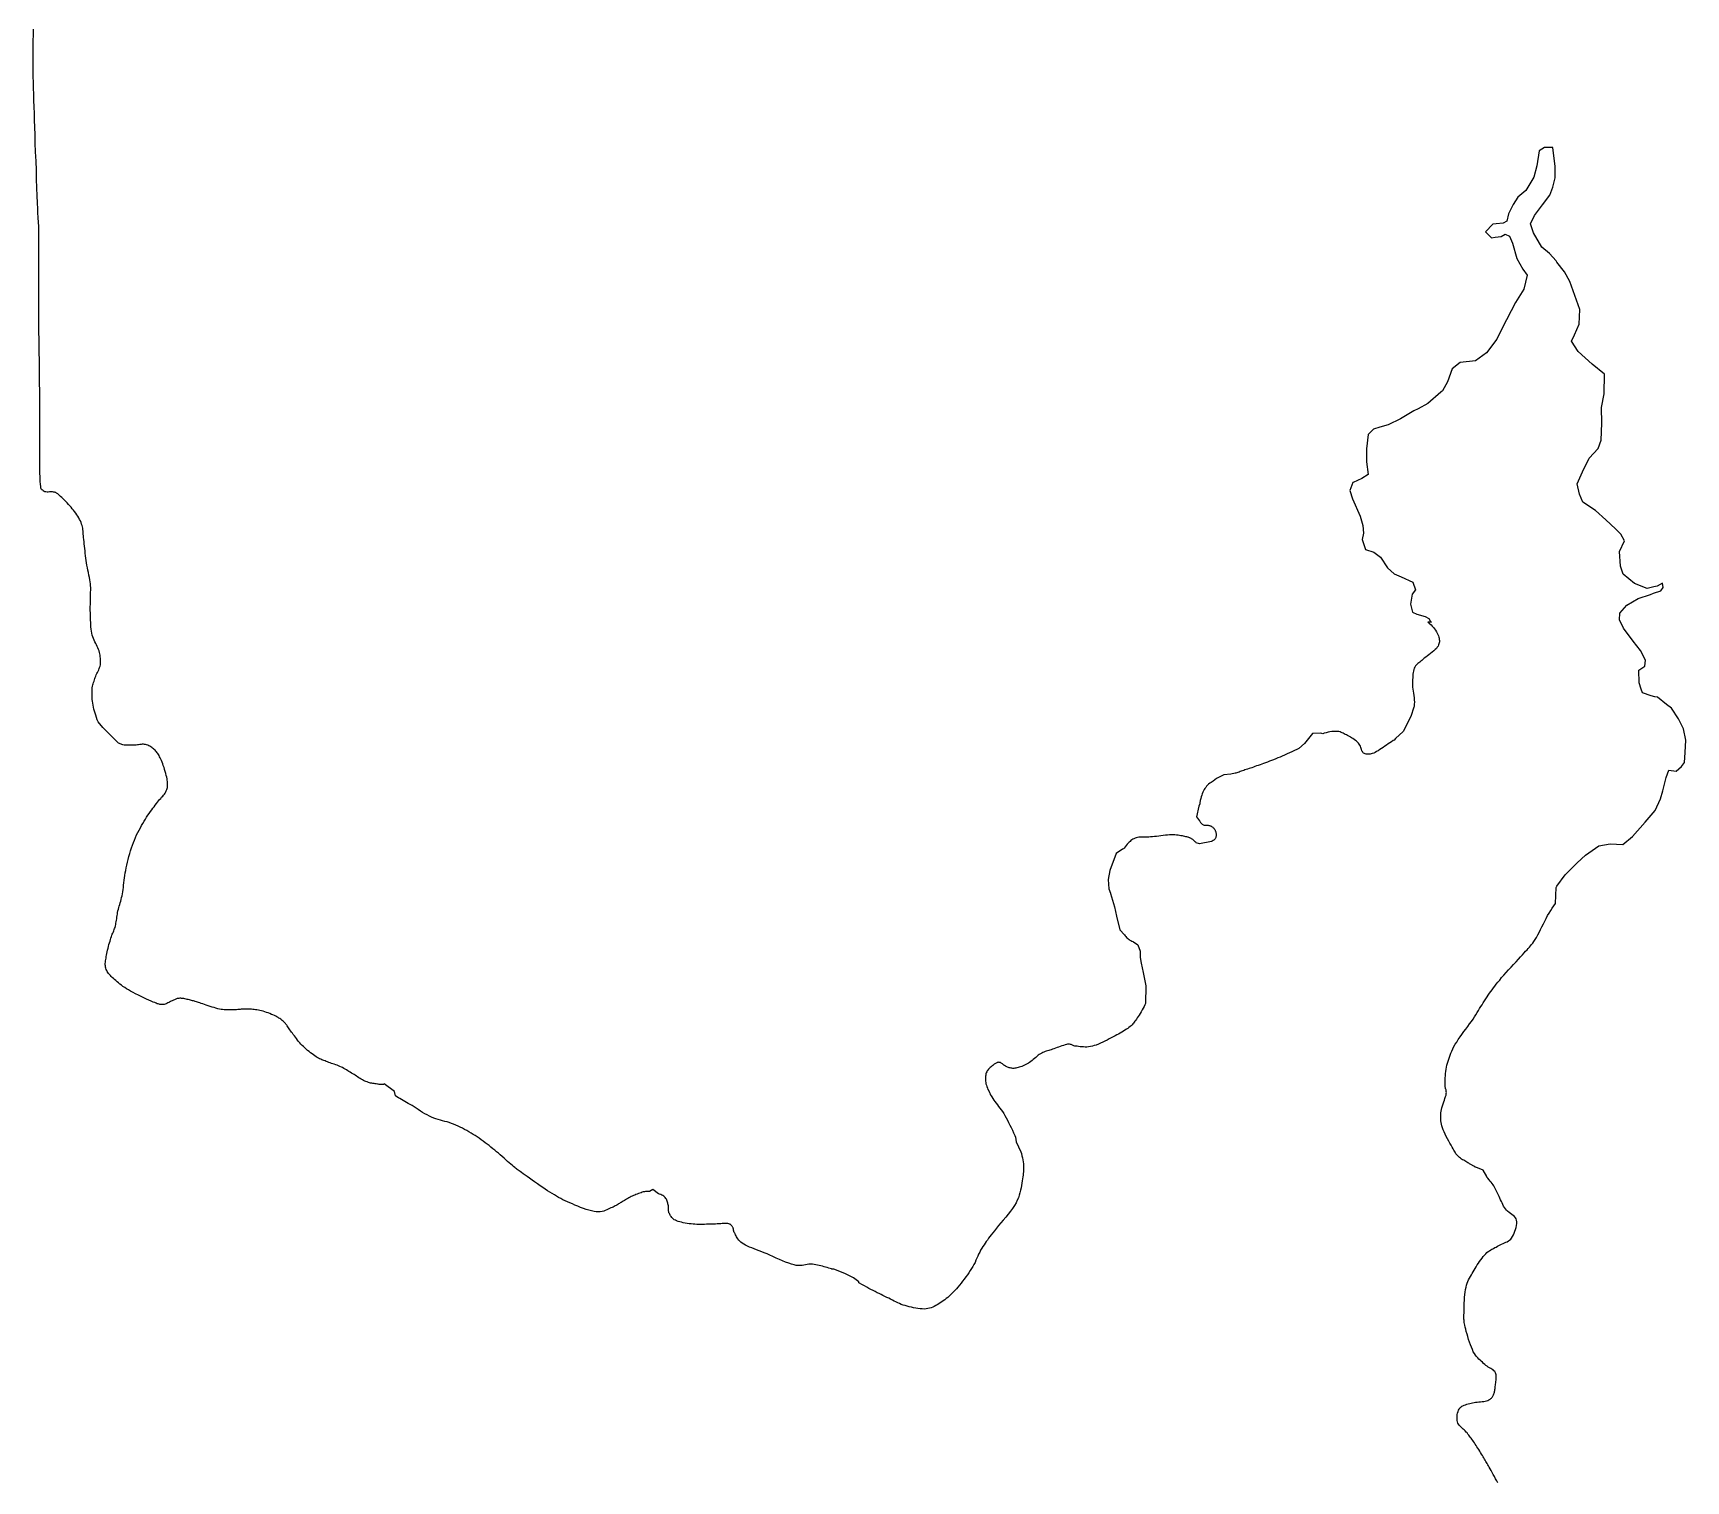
# Model space of a CAD drawing. Header units: inches. Extents: x 1341578 to 1502124, y 557203 to 748561.
# Drawn here: x 1496962 to 1498541, y 601173 to 602555 of the extents above; entities that cross this region are included whole.
import ezdxf

# ---------------------------------------------------------------- set-up
doc = ezdxf.new("R2010")
doc.units = ezdxf.units.IN
doc.header["$MEASUREMENT"] = 0
doc.layers.add('Zipcode', color=7, linetype='Continuous')

msp = doc.modelspace()

# ---------------------------------------------------------------- linework, layer by layer
at = {"layer": 'Zipcode'}
msp.add_lwpolyline([(1498361.6, 601170.7), (1498360.4, 601172.6), (1498359.3, 601174.7), (1498358.2, 601176.8), (1498357.1, 601178.9), (1498356, 601180.8), (1498355, 601182.6), (1498354.1, 601184.3), (1498353.3, 601185.7), (1498352.6, 601187), (1498351.9, 601188.1), (1498351.3, 601189.2), (1498350.7, 601190.3), (1498350.1, 601191.3), (1498349.5, 601192.4), (1498348.9, 601193.4), (1498348.2, 601194.6), (1498347.5, 601195.7), (1498346.8, 601197), (1498345.9, 601198.3), (1498345.1, 601199.7), (1498344.3, 601201.1), (1498343.4, 601202.5), (1498342.5, 601203.9), (1498341.6, 601205.2), (1498340.8, 601206.6), (1498339.9, 601207.8), (1498339.1, 601209.1), (1498338.3, 601210.2), (1498337.5, 601211.3), (1498336.7, 601212.4), (1498336, 601213.4), (1498335.2, 601214.4), (1498334.4, 601215.4), (1498333.7, 601216.4), (1498332.9, 601217.4), (1498332.1, 601218.4), (1498331.3, 601219.3), (1498330.4, 601220.3), (1498329.5, 601221.3), (1498328.5, 601222.2), (1498327.4, 601223.1), (1498326.4, 601224), (1498325.5, 601224.9), (1498324.6, 601225.9), (1498323.9, 601226.9), (1498323.3, 601227.9), (1498322.9, 601229), (1498322.6, 601230.3), (1498322.5, 601231.6), (1498322.5, 601233), (1498322.6, 601234.5), (1498322.8, 601236), (1498323.1, 601237.4), (1498323.5, 601238.8), (1498324, 601240.1), (1498324.6, 601241.3), (1498325.3, 601242.3), (1498326.1, 601243.1), (1498327.1, 601243.9), (1498328.2, 601244.4), (1498329.3, 601245), (1498330.6, 601245.4), (1498331.9, 601245.8), (1498333.3, 601246.1), (1498334.7, 601246.4), (1498336.1, 601246.8), (1498337.4, 601247.1), (1498338.8, 601247.4), (1498340.3, 601247.7), (1498341.9, 601247.9), (1498343.5, 601248.1), (1498345.1, 601248.3), (1498346.6, 601248.4), (1498348.1, 601248.6), (1498349.5, 601248.8), (1498350.8, 601249.1), (1498351.9, 601249.5), (1498352.8, 601249.9), (1498353.6, 601250.3), (1498354.3, 601250.8), (1498354.9, 601251.3), (1498355.4, 601251.8), (1498355.9, 601252.3), (1498356.3, 601252.9), (1498356.6, 601253.5), (1498357, 601254.2), (1498357.4, 601254.9), (1498357.7, 601255.7), (1498358, 601256.4), (1498358.2, 601257.3), (1498358.4, 601258.1), (1498358.6, 601259), (1498358.8, 601259.9), (1498358.9, 601260.9), (1498359, 601261.9), (1498359.1, 601262.9), (1498359.2, 601264), (1498359.3, 601265.1), (1498359.5, 601266.3), (1498359.7, 601267.5), (1498359.8, 601268.8), (1498360, 601270.1), (1498360, 601271.4), (1498360, 601272.6), (1498359.9, 601273.8), (1498359.6, 601275), (1498359.2, 601276), (1498358.6, 601277), (1498357.8, 601277.8), (1498356.9, 601278.6), (1498355.9, 601279.3), (1498354.8, 601280), (1498353.6, 601280.7), (1498352.4, 601281.4), (1498351.2, 601282.1), (1498350.1, 601283), (1498349, 601283.9), (1498347.9, 601284.9), (1498346.8, 601285.9), (1498345.7, 601286.9), (1498344.5, 601287.9), (1498343.4, 601289), (1498342.3, 601290.2), (1498341.2, 601291.4), (1498340.1, 601292.8), (1498339.1, 601294.3), (1498338.1, 601296), (1498337.2, 601298), (1498336.3, 601300.2), (1498335.4, 601302.6), (1498334.5, 601305.1), (1498333.6, 601307.7), (1498332.8, 601310.4), (1498332.1, 601312.9), (1498331.4, 601315.4), (1498330.9, 601317.6), (1498330.4, 601319.6), (1498330, 601321.3), (1498329.6, 601322.7), (1498329.4, 601324), (1498329.3, 601325.1), (1498329.2, 601326.2), (1498329.1, 601327.2), (1498329.1, 601328.4), (1498329.1, 601329.7), (1498329.1, 601331.1), (1498329.2, 601332.9), (1498329.2, 601334.9), (1498329.3, 601337.2), (1498329.3, 601339.7), (1498329.4, 601342.4), (1498329.6, 601345.1), (1498329.7, 601347.8), (1498330, 601350.5), (1498330.3, 601353), (1498330.6, 601355.5), (1498331.1, 601357.6), (1498331.6, 601359.6), (1498332.2, 601361.5), (1498332.9, 601363.2), (1498333.6, 601364.8), (1498334.4, 601366.4), (1498335.3, 601367.9), (1498336.2, 601369.4), (1498337.1, 601370.8), (1498338, 601372.4), (1498339, 601373.9), (1498339.9, 601375.6), (1498340.9, 601377.2), (1498341.9, 601378.9), (1498343, 601380.6), (1498344.1, 601382.3), (1498345.2, 601383.9), (1498346.4, 601385.5), (1498347.5, 601387), (1498348.7, 601388.3), (1498349.9, 601389.6), (1498351.1, 601390.7), (1498352.3, 601391.7), (1498353.6, 601392.5), (1498354.9, 601393.3), (1498355.8, 601393.9), (1498356.1, 601394), (1498357.5, 601394.7), (1498358.8, 601395.4), (1498360, 601396), (1498361.3, 601396.7), (1498362.6, 601397.4), (1498363.8, 601398.1), (1498365.1, 601398.7), (1498366.5, 601399.3), (1498367.8, 601399.9), (1498369.1, 601400.5), (1498370.4, 601401.1), (1498371.6, 601401.8), (1498372.7, 601402.6), (1498373.8, 601403.5), (1498374.7, 601404.6), (1498375.5, 601405.9), (1498376.4, 601407.5), (1498377.2, 601409.2), (1498377.9, 601411), (1498378.5, 601412.8), (1498379.1, 601414.7), (1498379.5, 601416.6), (1498379.7, 601418.4), (1498379.7, 601420), (1498379.5, 601421.5), (1498379.1, 601422.8), (1498378.3, 601424), (1498377.3, 601425.1), (1498376.2, 601426.1), (1498374.9, 601427.1), (1498373.5, 601428.1), (1498372.2, 601429.1), (1498370.9, 601430.1), (1498369.7, 601431.2), (1498368.7, 601432.4), (1498367.8, 601433.7), (1498367, 601435.1), (1498366.3, 601436.6), (1498365.6, 601438.1), (1498364.9, 601439.6), (1498364.2, 601441.1), (1498363.5, 601442.6), (1498362.9, 601444.1), (1498362.2, 601445.6), (1498361.5, 601446.9), (1498360.8, 601448.2), (1498360.2, 601449.5), (1498359.5, 601450.7), (1498358.9, 601451.9), (1498358.3, 601453.1), (1498357.6, 601454.3), (1498356.9, 601455.4), (1498356.2, 601456.6), (1498355.3, 601457.8), (1498354.3, 601459), (1498353.1, 601460.3), (1498351.8, 601461.7), (1498350.9, 601462.6), (1498350.9, 601463.2), (1498347.4, 601469.4), (1498340.6, 601472.2), (1498340, 601472.1), (1498339.5, 601472.5), (1498338.7, 601473.1), (1498338, 601473.6), (1498337.4, 601474), (1498336.9, 601474.3), (1498336.3, 601474.6), (1498335.8, 601474.9), (1498335.2, 601475.2), (1498334.5, 601475.5), (1498333.8, 601476), (1498332.9, 601476.5), (1498332, 601477.1), (1498331, 601477.6), (1498330, 601478.2), (1498328.9, 601478.8), (1498327.9, 601479.4), (1498326.8, 601480), (1498325.9, 601480.7), (1498325, 601481.4), (1498324.2, 601482.1), (1498323.5, 601482.7), (1498322.9, 601483.3), (1498322.4, 601483.9), (1498321.9, 601484.5), (1498321.5, 601485.1), (1498321, 601485.8), (1498320.6, 601486.6), (1498320.1, 601487.5), (1498319.5, 601488.6), (1498318.7, 601489.9), (1498317.9, 601491.5), (1498316.9, 601493.2), (1498315.7, 601495.2), (1498314.6, 601497.2), (1498313.4, 601499.4), (1498312.2, 601501.6), (1498311.1, 601503.8), (1498310.1, 601506), (1498309.2, 601508), (1498308.5, 601509.9), (1498308, 601511.6), (1498307.6, 601513.3), (1498307.3, 601514.9), (1498307.1, 601516.4), (1498307, 601517.9), (1498307, 601519.4), (1498307, 601520.9), (1498307.1, 601522.4), (1498307.2, 601524), (1498307.4, 601525.6), (1498307.6, 601527.3), (1498308.1, 601529), (1498308.6, 601530.8), (1498309.2, 601532.7), (1498309.8, 601534.5), (1498310.4, 601536.3), (1498311, 601538), (1498311.6, 601539.6), (1498312, 601541.1), (1498312.2, 601542.5), (1498312.4, 601543.6), (1498312.3, 601544.6), (1498312.2, 601545.3), (1498312.1, 601546), (1498311.8, 601546.6), (1498311.6, 601547.2), (1498311.4, 601547.9), (1498311.2, 601548.7), (1498311.1, 601549.7), (1498311.1, 601550.9), (1498311.1, 601552.4), (1498311.1, 601554), (1498311.2, 601555.8), (1498311.3, 601557.6), (1498311.4, 601559.6), (1498311.6, 601561.6), (1498311.8, 601563.6), (1498312.1, 601565.7), (1498312.5, 601567.7), (1498312.9, 601569.7), (1498313.4, 601571.6), (1498314, 601573.5), (1498314.6, 601575.4), (1498315.2, 601577.3), (1498315.9, 601579.3), (1498316.7, 601581.2), (1498317.6, 601583.2), (1498318.6, 601585.3), (1498319.6, 601587.4), (1498320.8, 601589.6), (1498322.2, 601591.8), (1498323.7, 601594.2), (1498325.4, 601596.6), (1498327.2, 601599.1), (1498329, 601601.7), (1498330.9, 601604.2), (1498332.8, 601606.7), (1498334.6, 601609.1), (1498336.3, 601611.4), (1498337.8, 601613.7), (1498339.2, 601615.8), (1498340.5, 601617.9), (1498341.8, 601619.9), (1498342.9, 601621.8), (1498344.1, 601623.7), (1498345.2, 601625.6), (1498346.4, 601627.4), (1498347.5, 601629.3), (1498348.7, 601631.1), (1498349.9, 601633), (1498351.2, 601634.8), (1498352.4, 601636.6), (1498353.6, 601638.3), (1498354.8, 601640), (1498356, 601641.7), (1498357.3, 601643.4), (1498358.6, 601645.2), (1498360, 601647.1), (1498361.6, 601649), (1498363.3, 601651), (1498365.1, 601653.3), (1498367.2, 601655.6), (1498369.5, 601658.1), (1498371.8, 601660.7), (1498374.2, 601663.3), (1498376.6, 601665.9), (1498379, 601668.4), (1498381.2, 601670.8), (1498383.2, 601673.1), (1498385.1, 601675.1), (1498386.7, 601676.9), (1498388.1, 601678.5), (1498389.4, 601679.8), (1498390.6, 601681.1), (1498391.7, 601682.3), (1498392.7, 601683.5), (1498393.8, 601684.8), (1498394.8, 601686.2), (1498396, 601687.8), (1498397.2, 601689.6), (1498398.5, 601691.7), (1498399.7, 601694), (1498401, 601696.5), (1498402.3, 601699.1), (1498403.7, 601701.8), (1498405, 601704.5), (1498406.4, 601707.2), (1498407.7, 601709.9), (1498409.1, 601712.5), (1498410.5, 601714.9), (1498412, 601717.3), (1498413.5, 601719.6), (1498415, 601721.9), (1498416.5, 601724.2), (1498417.1, 601739.3), (1498418, 601740.5), (1498426, 601751.5), (1498437.3, 601763), (1498445.4, 601770.2), (1498457.9, 601779.3), (1498468.7, 601781), (1498480.9, 601780.4), (1498490.1, 601788.1), (1498502.4, 601801.6), (1498511.9, 601812.9), (1498517, 601824.1), (1498519.3, 601831.8), (1498522.4, 601844.4), (1498525, 601851.4), (1498531.9, 601850.4), (1498537.1, 601854.8), (1498539.9, 601858.8), (1498540.5, 601868.2), (1498541.2, 601880), (1498538.9, 601890.9), (1498534.1, 601900.5), (1498527.4, 601910.5), (1498522.8, 601914.2), (1498513.9, 601921.2), (1498511.6, 601921.6), (1498507.9, 601922.4), (1498499.7, 601925.3), (1498498.5, 601928.8), (1498496.5, 601934.8), (1498496.2, 601946.8), (1498501.9, 601950.8), (1498502.6, 601956.6), (1498497.9, 601965.6), (1498490.8, 601974.6), (1498481.6, 601986.9), (1498477.9, 601995), (1498478, 602001.3), (1498484.6, 602008.9), (1498495.5, 602015.4), (1498507.4, 602019.3), (1498510.2, 602020.3), (1498517.3, 602022.8), (1498519.6, 602025.9), (1498518.9, 602030), (1498513.6, 602027.1), (1498510.4, 602026.4), (1498504.2, 602024.9), (1498492.2, 602029.6), (1498481.1, 602038.5), (1498478.6, 602046.4), (1498477.8, 602060.2), (1498482.4, 602070.5), (1498478.9, 602076.7), (1498473.8, 602081.9), (1498464.8, 602090.4), (1498454.8, 602099.4), (1498442.8, 602107.3), (1498439.6, 602115.1), (1498437.2, 602125), (1498442.4, 602136.4), (1498448.8, 602149.5), (1498457.3, 602158.5), (1498460.3, 602166.5), (1498460.8, 602182.9), (1498460.7, 602197.8), (1498463.1, 602210.7), (1498463.4, 602229.6), (1498451.5, 602239.3), (1498438.4, 602251.3), (1498432, 602261.1), (1498434.8, 602267.3), (1498439.2, 602277.3), (1498439.9, 602291.3), (1498430.4, 602318), (1498425.3, 602327.4), (1498418, 602336.6), (1498417.2, 602337.7), (1498410.8, 602345), (1498403.7, 602350.8), (1498395.6, 602364.5), (1498392.7, 602373.1), (1498396.4, 602381), (1498404.2, 602391.3), (1498411.2, 602400.5), (1498414.2, 602408.2), (1498416.3, 602417.1), (1498416.4, 602428), (1498414.2, 602446), (1498406.1, 602446.2), (1498400.9, 602442.8), (1498398.9, 602428.6), (1498395.8, 602417.7), (1498388.3, 602404.9), (1498380.6, 602398.5), (1498376.3, 602391.5), (1498371.8, 602382.6), (1498370.2, 602375.8), (1498366.7, 602373.9), (1498359.8, 602373.2), (1498356.7, 602372.9), (1498349.8, 602365.4), (1498355.4, 602359.9), (1498359, 602360.4), (1498364.6, 602361.1), (1498368.6, 602363.3), (1498372.8, 602361.5), (1498375.4, 602354.6), (1498379.8, 602340.1), (1498385.3, 602330), (1498389.4, 602324), (1498386.5, 602310.8), (1498378.3, 602298), (1498365.5, 602273.5), (1498360.4, 602263), (1498350.6, 602250.1), (1498340.3, 602242.3), (1498325.6, 602240.9), (1498318, 602234.6), (1498313.4, 602222.3), (1498308.7, 602213.6), (1498307.2, 602212.3), (1498294.7, 602201.5), (1498285.5, 602196.6), (1498281.4, 602194.5), (1498268.6, 602187.1), (1498256.7, 602181.1), (1498248.8, 602179), (1498242.6, 602177.2), (1498237.5, 602172.1), (1498236, 602158.4), (1498235.9, 602146), (1498237.5, 602133.9), (1498231.7, 602130.1), (1498223.3, 602126.2), (1498222.9, 602126), (1498220.2, 602118.4), (1498222.6, 602110.6), (1498230.1, 602094.1), (1498232.5, 602085), (1498233.2, 602077.9), (1498231.9, 602071.6), (1498235.1, 602062.1), (1498243.1, 602059.6), (1498249.3, 602054.7), (1498256.1, 602044.5), (1498262.6, 602038.9), (1498269.3, 602035.9), (1498280.4, 602031), (1498283, 602023.7), (1498279.7, 602019.5), (1498278.2, 602010.1), (1498280.1, 602002.4), (1498284.1, 602000.4), (1498292.2, 601998.3), (1498295.6, 601996.4), (1498297.3, 601993.5), (1498298.2, 601992.7), (1498294.6, 601992.8), (1498295.7, 601992.1), (1498296.7, 601991.3), (1498297.8, 601990.2), (1498298.9, 601989), (1498300, 601987.8), (1498301, 601986.4), (1498302, 601985), (1498302.9, 601983.6), (1498303.7, 601982.2), (1498304.3, 601980.9), (1498304.8, 601979.6), (1498305.2, 601978.5), (1498305.5, 601977.4), (1498305.6, 601976.3), (1498305.7, 601975.2), (1498305.7, 601974.1), (1498305.6, 601973.1), (1498305.3, 601972), (1498304.9, 601971), (1498304.4, 601969.9), (1498303.7, 601968.8), (1498302.8, 601967.7), (1498301.7, 601966.5), (1498300.4, 601965.3), (1498298.9, 601964.1), (1498297.3, 601962.9), (1498295.7, 601961.7), (1498294.2, 601960.5), (1498292.6, 601959.4), (1498291.2, 601958.3), (1498290, 601957.2), (1498289, 601956.3), (1498287.9, 601955.5), (1498286.9, 601954.7), (1498286, 601954), (1498285.1, 601953.3), (1498284.3, 601952.6), (1498283.5, 601951.8), (1498282.9, 601950.9), (1498282.2, 601949.9), (1498281.7, 601948.8), (1498281.3, 601947.5), (1498280.9, 601946.1), (1498280.6, 601944.6), (1498280.4, 601943), (1498280.3, 601941.4), (1498280.2, 601939.7), (1498280.1, 601937.9), (1498280.1, 601936.2), (1498280.1, 601934.3), (1498280.1, 601932.5), (1498280.1, 601930.7), (1498280.3, 601928.7), (1498280.6, 601926.8), (1498280.9, 601924.8), (1498281.2, 601922.7), (1498281.5, 601920.6), (1498281.7, 601918.5), (1498281.8, 601916.4), (1498281.7, 601914.3), (1498281.5, 601912.1), (1498281.4, 601911.7), (1498278.5, 601902.7), (1498271.1, 601888.5), (1498263.9, 601881.6), (1498262.5, 601880.2), (1498261.5, 601879.6), (1498259.9, 601878.6), (1498258.4, 601877.6), (1498256.8, 601876.5), (1498255.2, 601875.4), (1498253.6, 601874.2), (1498252, 601873.1), (1498250.3, 601872), (1498248.7, 601871), (1498247.1, 601870), (1498245.6, 601869.2), (1498244.2, 601868.4), (1498242.9, 601867.8), (1498241.6, 601867.4), (1498240.5, 601867.1), (1498239.4, 601866.8), (1498238.4, 601866.6), (1498237.4, 601866.6), (1498236.5, 601866.6), (1498235.6, 601866.8), (1498234.8, 601867), (1498234, 601867.3), (1498233.3, 601867.7), (1498232.6, 601868.3), (1498232.1, 601869.1), (1498231.7, 601870), (1498231.3, 601871), (1498230.9, 601872), (1498230.6, 601873.2), (1498230.2, 601874.3), (1498229.7, 601875.4), (1498229.1, 601876.4), (1498228.4, 601877.3), (1498227.5, 601878.2), (1498226.5, 601879), (1498225.4, 601879.9), (1498224.2, 601880.7), (1498223, 601881.5), (1498221.7, 601882.3), (1498220.6, 601883), (1498220.5, 601883.1), (1498219.2, 601883.8), (1498218, 601884.4), (1498216.9, 601885), (1498215.8, 601885.6), (1498214.8, 601886.1), (1498213.8, 601886.6), (1498212.8, 601887.1), (1498211.8, 601887.5), (1498210.8, 601887.9), (1498209.7, 601888.2), (1498208.6, 601888.4), (1498207.4, 601888.5), (1498206, 601888.5), (1498204.5, 601888.4), (1498202.9, 601888.2), (1498201.1, 601887.9), (1498199.3, 601887.6), (1498197.5, 601887.1), (1498195.6, 601886.6), (1498194.2, 601886.2), (1498192.3, 601886.7), (1498184.6, 601886.3), (1498176.8, 601877), (1498171.3, 601872.1), (1498169.5, 601871.2), (1498167.2, 601870.1), (1498164.8, 601869), (1498162.5, 601867.9), (1498160.1, 601866.9), (1498157.8, 601865.8), (1498155.5, 601864.9), (1498153.4, 601863.9), (1498151.3, 601863.1), (1498149.3, 601862.2), (1498147.3, 601861.4), (1498145.3, 601860.6), (1498143.3, 601859.9), (1498141.4, 601859.2), (1498139.5, 601858.5), (1498137.7, 601857.8), (1498136, 601857.2), (1498134.3, 601856.5), (1498132.6, 601855.9), (1498131, 601855.4), (1498129.5, 601854.8), (1498128, 601854.3), (1498126.5, 601853.8), (1498125.1, 601853.4), (1498123.8, 601852.9), (1498122.4, 601852.5), (1498121.2, 601852), (1498119.9, 601851.6), (1498118.7, 601851.2), (1498117.5, 601850.8), (1498116.4, 601850.4), (1498115.3, 601850), (1498114.3, 601849.6), (1498113.2, 601849.3), (1498112.2, 601848.9), (1498111.2, 601848.6), (1498110.6, 601848.4), (1498106.5, 601847.5), (1498099.7, 601847.1), (1498092.6, 601843.5), (1498089.6, 601840.8), (1498088.7, 601840.4), (1498087.5, 601839.7), (1498086.2, 601838.9), (1498085.2, 601838), (1498084.2, 601837.1), (1498083.3, 601836.1), (1498082.4, 601835), (1498081.7, 601834), (1498080.9, 601832.8), (1498080.3, 601831.6), (1498079.7, 601830.3), (1498079.1, 601828.9), (1498078.6, 601827.5), (1498078.1, 601825.9), (1498077.6, 601824.2), (1498077.2, 601822.3), (1498076.9, 601820.3), (1498076.7, 601819.3), (1498075.7, 601816.9), (1498073.6, 601806.7), (1498076.4, 601802.9), (1498076.7, 601802.8), (1498076.7, 601802.6), (1498077.1, 601802), (1498077.5, 601801.4), (1498078, 601800.8), (1498078.5, 601800.4), (1498079, 601799.9), (1498079.6, 601799.5), (1498080.1, 601799.2), (1498080.8, 601798.9), (1498081.5, 601798.8), (1498082.3, 601798.8), (1498083.1, 601798.8), (1498083.9, 601798.8), (1498084.7, 601798.8), (1498085.4, 601798.7), (1498086.1, 601798.6), (1498086.8, 601798.4), (1498087.4, 601798.1), (1498088, 601797.7), (1498088.6, 601797.3), (1498089.1, 601796.9), (1498089.7, 601796.4), (1498090.1, 601795.9), (1498090.6, 601795.3), (1498091, 601794.8), (1498091.3, 601794.2), (1498091.6, 601793.6), (1498091.9, 601793), (1498092.1, 601792.3), (1498092.2, 601791.6), (1498092.3, 601790.8), (1498092.4, 601790), (1498092.4, 601789.2), (1498092.4, 601788.5), (1498092.2, 601787.7), (1498092, 601787), (1498091.7, 601786.4), (1498091.3, 601785.8), (1498090.8, 601785.2), (1498090.1, 601784.6), (1498089.5, 601784.1), (1498088.7, 601783.6), (1498088.1, 601783.2), (1498076.6, 601781), (1498073.4, 601782), (1498072.9, 601782.5), (1498072.3, 601783), (1498071.8, 601783.6), (1498071.2, 601784.2), (1498070.6, 601784.7), (1498070.1, 601785.2), (1498069.5, 601785.6), (1498068.9, 601785.9), (1498068.4, 601786.2), (1498067.9, 601786.5), (1498067.4, 601786.7), (1498067, 601786.9), (1498066.4, 601787.2), (1498065.8, 601787.4), (1498065.2, 601787.5), (1498064.4, 601787.7), (1498063.5, 601787.9), (1498062.4, 601788.1), (1498061.3, 601788.4), (1498060.1, 601788.6), (1498058.8, 601788.8), (1498057.4, 601789), (1498056, 601789.2), (1498054.5, 601789.4), (1498052.9, 601789.5), (1498051.3, 601789.6), (1498049.6, 601789.6), (1498047.9, 601789.5), (1498045.9, 601789.4), (1498043.9, 601789.2), (1498041.8, 601789), (1498039.7, 601788.7), (1498037.6, 601788.5), (1498035.5, 601788.2), (1498033.5, 601788), (1498031.6, 601787.7), (1498029.8, 601787.6), (1498028.2, 601787.5), (1498026.6, 601787.5), (1498025.1, 601787.5), (1498023.6, 601787.5), (1498022.3, 601787.5), (1498020.9, 601787.5), (1498019.6, 601787.5), (1498018.4, 601787.4), (1498017.2, 601787.2), (1498016, 601786.8), (1498014.9, 601786.4), (1498013.8, 601785.9), (1498012.8, 601785.4), (1498011.9, 601784.8), (1498011, 601784.1), (1498010.1, 601783.3), (1498009.2, 601782.5), (1498008.3, 601781.6), (1498007.4, 601780.6), (1498006.5, 601779.5), (1498005.5, 601778.3), (1498004.4, 601777), (1498003.9, 601776.3), (1498002.8, 601775.9), (1497997, 601771.7), (1497990.9, 601755.6), (1497989.3, 601747.1), (1497989.9, 601738), (1497991.5, 601734.1), (1497991.6, 601733.8), (1497991.6, 601733.7), (1497995.3, 601720.8), (1497997.3, 601712), (1498000.5, 601698.9), (1498004.8, 601694.1), (1498004.9, 601694), (1498005.5, 601693.2), (1498006.2, 601692.4), (1498006.9, 601691.6), (1498007.6, 601690.9), (1498008.3, 601690.2), (1498009.2, 601689.6), (1498010, 601689.1), (1498010.9, 601688.6), (1498011.9, 601688.2), (1498012.8, 601687.8), (1498013.3, 601687.5), (1498017.7, 601684.7), (1498019.7, 601678.7), (1498019.9, 601672.4), (1498020.7, 601667.2), (1498022.7, 601658.3), (1498025.3, 601645.4), (1498024.8, 601628.7), (1498024.3, 601627.4), (1498023.5, 601625.7), (1498022.6, 601624), (1498021.7, 601622.4), (1498020.7, 601620.7), (1498019.8, 601619.1), (1498018.8, 601617.5), (1498017.9, 601616.1), (1498017, 601614.8), (1498016.2, 601613.6), (1498015.5, 601612.5), (1498014.8, 601611.6), (1498014.2, 601610.7), (1498013.5, 601609.8), (1498012.8, 601609), (1498012, 601608.2), (1498011.2, 601607.4), (1498010.2, 601606.6), (1498009.1, 601605.7), (1498007.9, 601604.8), (1498006.7, 601603.9), (1498005.3, 601603), (1498003.9, 601602.1), (1498002.3, 601601.2), (1498000.8, 601600.3), (1497999.2, 601599.4), (1497997.5, 601598.5), (1497995.8, 601597.6), (1497994, 601596.7), (1497992.2, 601595.8), (1497990.3, 601594.8), (1497988.3, 601593.7), (1497986.2, 601592.7), (1497984.1, 601591.7), (1497982, 601590.7), (1497979.9, 601589.8), (1497977.9, 601588.9), (1497975.9, 601588.3), (1497974.1, 601587.7), (1497972.3, 601587.4), (1497970.5, 601587.1), (1497968.8, 601587), (1497967.1, 601587), (1497965.5, 601587.1), (1497963.9, 601587.2), (1497962.4, 601587.3), (1497960.9, 601587.5), (1497959.6, 601587.7), (1497958.4, 601587.8), (1497957.3, 601587.9), (1497956.4, 601588.1), (1497955.7, 601588.4), (1497955, 601588.7), (1497954.4, 601589), (1497953.8, 601589.3), (1497953.1, 601589.5), (1497952.4, 601589.6), (1497951.5, 601589.7), (1497950.5, 601589.6), (1497949.3, 601589.4), (1497948, 601589.1), (1497946.6, 601588.6), (1497945.1, 601588.1), (1497943.5, 601587.6), (1497941.9, 601587), (1497940.4, 601586.4), (1497938.8, 601585.8), (1497937.4, 601585.3), (1497936, 601584.8), (1497934.7, 601584.4), (1497933.5, 601584), (1497932.4, 601583.7), (1497931.2, 601583.3), (1497930.1, 601583), (1497929, 601582.6), (1497927.9, 601582.2), (1497926.8, 601581.7), (1497925.7, 601581.2), (1497924.5, 601580.6), (1497923.4, 601579.9), (1497922.2, 601579.1), (1497921.1, 601578.1), (1497920, 601577.1), (1497918.8, 601576.1), (1497917.7, 601575.1), (1497916.5, 601574.1), (1497915.4, 601573.2), (1497914.2, 601572.3), (1497913, 601571.6), (1497911.8, 601570.9), (1497910.6, 601570.3), (1497909.3, 601569.6), (1497908.1, 601569.1), (1497906.8, 601568.5), (1497905.6, 601568.1), (1497904.3, 601567.7), (1497903.1, 601567.3), (1497902, 601567), (1497900.9, 601566.8), (1497899.9, 601566.7), (1497899, 601566.6), (1497898.1, 601566.6), (1497897.2, 601566.7), (1497896.4, 601566.8), (1497895.6, 601567), (1497894.8, 601567.2), (1497894, 601567.5), (1497893.2, 601567.7), (1497892.5, 601568), (1497891.8, 601568.3), (1497891, 601568.8), (1497890.3, 601569.3), (1497889.7, 601569.8), (1497889, 601570.3), (1497888.3, 601570.9), (1497887.7, 601571.3), (1497887.1, 601571.7), (1497886.5, 601572.1), (1497885.9, 601572.3), (1497885.3, 601572.3), (1497884.7, 601572.4), (1497884.2, 601572.3), (1497883.7, 601572.2), (1497883.2, 601572.1), (1497882.7, 601571.9), (1497882.2, 601571.6), (1497881.6, 601571.3), (1497881, 601570.9), (1497880.4, 601570.5), (1497879.7, 601570), (1497879, 601569.4), (1497878.2, 601568.8), (1497877.3, 601568.2), (1497876.5, 601567.5), (1497875.7, 601566.7), (1497874.9, 601565.9), (1497874.2, 601565), (1497873.6, 601564.2), (1497873.2, 601563.2), (1497872.8, 601562.3), (1497872.5, 601561.3), (1497872.3, 601560.2), (1497872.1, 601559.1), (1497872, 601557.9), (1497871.9, 601556.7), (1497872, 601555.5), (1497872.1, 601554.3), (1497872.3, 601553), (1497872.5, 601551.8), (1497872.9, 601550.5), (1497873.3, 601549.2), (1497873.8, 601547.8), (1497874.4, 601546.5), (1497875.1, 601545.1), (1497875.8, 601543.7), (1497876.6, 601542.3), (1497876.4, 601541.7), (1497877.6, 601540.4), (1497878.2, 601539.4), (1497879.1, 601537.9), (1497880.1, 601536.4), (1497881.1, 601534.9), (1497882.2, 601533.4), (1497883.4, 601531.8), (1497884.5, 601530.3), (1497885.8, 601528.7), (1497887, 601527), (1497888.2, 601525.3), (1497889.4, 601523.5), (1497890.6, 601521.5), (1497891.7, 601519.4), (1497892.9, 601517.2), (1497894.1, 601514.9), (1497895.4, 601512.5), (1497896.6, 601510), (1497897.8, 601507.5), (1497898.9, 601505), (1497900, 601502.6), (1497900.8, 601500.8), (1497901.4, 601496.6), (1497905.8, 601487), (1497906.3, 601485.2), (1497906.8, 601483.1), (1497907.3, 601481.2), (1497907.6, 601479.3), (1497908, 601477.4), (1497908.2, 601475.6), (1497908.3, 601474), (1497908.4, 601472.4), (1497908.4, 601470.9), (1497908.4, 601469.4), (1497908.3, 601467.9), (1497908.1, 601466.3), (1497907.9, 601464.7), (1497907.6, 601463), (1497907.3, 601461.1), (1497907, 601459.1), (1497906.7, 601457), (1497906.3, 601454.8), (1497906, 601452.6), (1497905.5, 601450.3), (1497904.9, 601447.9), (1497904.3, 601445.5), (1497903.4, 601443.1), (1497902.4, 601440.6), (1497901.2, 601438.2), (1497899.7, 601435.6), (1497897.9, 601432.9), (1497895.8, 601430.2), (1497893.6, 601427.3), (1497891.3, 601424.5), (1497888.9, 601421.7), (1497886.6, 601419), (1497884.4, 601416.4), (1497882.4, 601413.9), (1497880.6, 601411.6), (1497879, 601409.6), (1497877.6, 601407.7), (1497876.3, 601405.9), (1497875, 601404.3), (1497873.9, 601402.7), (1497872.7, 601401.2), (1497871.7, 601399.7), (1497870.6, 601398.1), (1497869.5, 601396.5), (1497868.5, 601394.8), (1497867.4, 601392.9), (1497866.5, 601391.1), (1497865.5, 601389.2), (1497864.6, 601387.2), (1497863.8, 601385.3), (1497862.9, 601383.3), (1497862, 601381.3), (1497861, 601379.4), (1497859.9, 601377.4), (1497858.8, 601375.5), (1497857.5, 601373.5), (1497856.1, 601371.5), (1497854.7, 601369.5), (1497853.3, 601367.4), (1497851.7, 601365.4), (1497850.2, 601363.4), (1497848.7, 601361.5), (1497847.2, 601359.6), (1497845.7, 601357.8), (1497844.2, 601356.2), (1497842.8, 601354.6), (1497841.4, 601353.1), (1497840, 601351.7), (1497838.7, 601350.4), (1497837.3, 601349.1), (1497835.9, 601347.8), (1497834.5, 601346.7), (1497833.1, 601345.6), (1497831.7, 601344.5), (1497830.3, 601343.5), (1497828.8, 601342.6), (1497827.4, 601341.7), (1497826, 601340.8), (1497824.6, 601340), (1497823.1, 601339.3), (1497821.6, 601338.6), (1497820.1, 601338), (1497818.5, 601337.5), (1497816.9, 601337.2), (1497815.2, 601336.9), (1497813.4, 601336.8), (1497811.5, 601336.9), (1497809.5, 601337), (1497807.4, 601337.2), (1497805.4, 601337.6), (1497803.3, 601338), (1497801.2, 601338.4), (1497799.2, 601338.9), (1497797.2, 601339.5), (1497795.3, 601340), (1497793.4, 601340.6), (1497791.6, 601341.2), (1497789.9, 601342), (1497788.2, 601342.7), (1497786.5, 601343.5), (1497784.8, 601344.4), (1497783.1, 601345.3), (1497781.3, 601346.1), (1497779.6, 601347), (1497777.8, 601347.9), (1497775.9, 601348.8), (1497774.1, 601349.7), (1497772.2, 601350.6), (1497770.3, 601351.5), (1497768.5, 601352.4), (1497766.5, 601353.4), (1497764.6, 601354.4), (1497762.6, 601355.4), (1497760.5, 601356.5), (1497758.5, 601357.6), (1497756.3, 601358.9), (1497754, 601360.2), (1497751.6, 601361.6), (1497751.1, 601361.9), (1497750.9, 601362.6), (1497745.8, 601366.7), (1497737.5, 601370.7), (1497727, 601374.9), (1497725.3, 601375), (1497724.9, 601375.1), (1497723.7, 601375.4), (1497722.3, 601375.8), (1497720.8, 601376.3), (1497719.3, 601376.7), (1497717.8, 601377.2), (1497716.3, 601377.6), (1497714.7, 601378), (1497713.1, 601378.4), (1497711.5, 601378.8), (1497709.9, 601379.1), (1497708.2, 601379.3), (1497706.6, 601379.5), (1497705, 601379.6), (1497703.4, 601379.5), (1497701.8, 601379.3), (1497700.2, 601379), (1497698.6, 601378.7), (1497696.9, 601378.5), (1497695.2, 601378.4), (1497693.3, 601378.3), (1497691.3, 601378.5), (1497689.1, 601379), (1497686.6, 601379.6), (1497684, 601380.5), (1497681.1, 601381.6), (1497678.2, 601382.8), (1497675.1, 601384.1), (1497672.1, 601385.5), (1497669, 601386.8), (1497666.1, 601388.1), (1497663.3, 601389.4), (1497660.7, 601390.5), (1497658.3, 601391.5), (1497655.8, 601392.5), (1497653.4, 601393.4), (1497651.1, 601394.3), (1497648.8, 601395.2), (1497646.7, 601396), (1497644.7, 601396.9), (1497642.8, 601397.8), (1497641.1, 601398.7), (1497639.6, 601399.6), (1497638.3, 601400.6), (1497637.2, 601401.6), (1497636.3, 601402.6), (1497635.5, 601403.7), (1497634.8, 601404.7), (1497634.2, 601405.7), (1497633.7, 601406.7), (1497633.3, 601407.6), (1497632.8, 601408.5), (1497632.4, 601409.3), (1497632, 601410), (1497631.7, 601410.7), (1497631.5, 601411.3), (1497631.4, 601411.9), (1497631.3, 601412.4), (1497631.3, 601412.9), (1497631.2, 601413.4), (1497631.1, 601413.8), (1497630.9, 601414.3), (1497630.6, 601414.7), (1497630.3, 601415.2), (1497630, 601415.6), (1497629.7, 601416.1), (1497629.4, 601416.5), (1497629, 601416.9), (1497628.6, 601417.3), (1497628.1, 601417.7), (1497627.4, 601417.9), (1497626.7, 601418.2), (1497625.8, 601418.4), (1497624.7, 601418.5), (1497623.5, 601418.5), (1497622.1, 601418.5), (1497620.6, 601418.4), (1497619.1, 601418.3), (1497617.4, 601418.2), (1497615.7, 601418.1), (1497614.1, 601417.9), (1497612.3, 601417.9), (1497610.7, 601417.8), (1497609, 601417.8), (1497607.2, 601417.7), (1497605.4, 601417.7), (1497603.6, 601417.6), (1497601.7, 601417.6), (1497599.9, 601417.6), (1497598, 601417.6), (1497596.1, 601417.6), (1497594.3, 601417.7), (1497592.6, 601417.9), (1497590.8, 601418.1), (1497588.9, 601418.3), (1497587.1, 601418.6), (1497585.2, 601418.9), (1497583.3, 601419.2), (1497581.6, 601419.6), (1497579.9, 601420.1), (1497578.3, 601420.5), (1497576.9, 601421), (1497575.7, 601421.5), (1497574.6, 601422.1), (1497573.7, 601422.8), (1497572.9, 601423.5), (1497572.2, 601424.2), (1497571.6, 601425), (1497571.1, 601425.8), (1497570.7, 601426.5), (1497570.3, 601427.3), (1497570, 601428.1), (1497569.6, 601428.8), (1497569.4, 601429.5), (1497569.2, 601430.1), (1497569.2, 601430.8), (1497569.2, 601431.4), (1497569.2, 601432), (1497569.2, 601432.7), (1497569.3, 601433.3), (1497569.3, 601434), (1497569.2, 601434.7), (1497569.1, 601435.4), (1497568.8, 601436.2), (1497568.6, 601437.1), (1497568.4, 601438), (1497568.1, 601438.9), (1497567.9, 601439.8), (1497567.5, 601440.7), (1497567.1, 601441.6), (1497566.6, 601442.4), (1497566.1, 601443.2), (1497565.4, 601443.9), (1497564.7, 601444.5), (1497563.8, 601445.1), (1497562.8, 601445.6), (1497561.8, 601446.1), (1497560.7, 601446.5), (1497559.6, 601446.9), (1497554.2, 601451), (1497551.1, 601449), (1497550.7, 601449), (1497549.9, 601449.1), (1497549, 601449.1), (1497548.1, 601449), (1497547.1, 601448.9), (1497546.1, 601448.8), (1497545.1, 601448.6), (1497544, 601448.3), (1497542.9, 601447.9), (1497541.7, 601447.5), (1497540.5, 601447.1), (1497539.3, 601446.6), (1497538.1, 601446.1), (1497537, 601445.6), (1497535.8, 601445.1), (1497534.6, 601444.6), (1497533.5, 601444.1), (1497532.4, 601443.5), (1497531.3, 601442.9), (1497530.3, 601442.3), (1497529.2, 601441.7), (1497528.1, 601441.1), (1497527, 601440.4), (1497525.9, 601439.8), (1497524.9, 601439.2), (1497523.8, 601438.6), (1497522.9, 601438.1), (1497522.2, 601437.6), (1497521.4, 601437.1), (1497520.7, 601436.6), (1497519.9, 601436.1), (1497519.2, 601435.7), (1497518.3, 601435.2), (1497517.4, 601434.7), (1497516.4, 601434.2), (1497515.3, 601433.8), (1497514.1, 601433.3), (1497512.9, 601432.7), (1497511.6, 601432.1), (1497510.2, 601431.4), (1497508.8, 601430.8), (1497507.3, 601430.3), (1497505.7, 601429.9), (1497504, 601429.6), (1497502.1, 601429.5), (1497500.2, 601429.6), (1497498, 601429.9), (1497495.7, 601430.4), (1497493.2, 601431.1), (1497490.6, 601431.9), (1497487.9, 601432.9), (1497485.2, 601433.9), (1497482.5, 601434.9), (1497479.8, 601436), (1497477.3, 601437.1), (1497474.8, 601438.1), (1497472.6, 601439.1), (1497470.4, 601440.1), (1497468.3, 601441.2), (1497466.2, 601442.3), (1497464.2, 601443.4), (1497462.2, 601444.5), (1497460.1, 601445.7), (1497458.1, 601447), (1497455.9, 601448.3), (1497453.7, 601449.6), (1497451.4, 601451.1), (1497449, 601452.7), (1497446.5, 601454.5), (1497443.9, 601456.3), (1497441.3, 601458.1), (1497438.8, 601459.8), (1497436.4, 601461.6), (1497434.1, 601463.2), (1497432.1, 601464.7), (1497430.2, 601466), (1497428.7, 601467.1), (1497427.4, 601468), (1497426.4, 601468.8), (1497425.5, 601469.5), (1497424.7, 601470.1), (1497423.9, 601470.7), (1497423.1, 601471.3), (1497422.3, 601472), (1497421.2, 601472.9), (1497420, 601473.9), (1497418.6, 601475.1), (1497417.1, 601476.4), (1497415.5, 601477.8), (1497413.8, 601479.3), (1497412.1, 601480.8), (1497410.3, 601482.3), (1497408.5, 601483.9), (1497406.7, 601485.5), (1497404.9, 601487), (1497403.1, 601488.4), (1497401.3, 601489.9), (1497399.5, 601491.3), (1497397.7, 601492.8), (1497395.9, 601494.2), (1497394, 601495.6), (1497392.1, 601497), (1497390.2, 601498.4), (1497388.3, 601499.8), (1497386.4, 601501.1), (1497384.4, 601502.4), (1497382.5, 601503.6), (1497380.5, 601504.8), (1497378.4, 601506), (1497376.4, 601507.2), (1497374.3, 601508.3), (1497372.3, 601509.4), (1497370.2, 601510.4), (1497368.1, 601511.4), (1497366, 601512.4), (1497363.9, 601513.3), (1497361.9, 601514.1), (1497359.7, 601514.8), (1497357.6, 601515.4), (1497355.5, 601516), (1497353.4, 601516.6), (1497351.3, 601517.1), (1497349.1, 601517.7), (1497347, 601518.4), (1497344.9, 601519.1), (1497342.8, 601520), (1497340.7, 601521), (1497338.6, 601522.1), (1497336.5, 601523.3), (1497334.3, 601524.6), (1497332.2, 601525.9), (1497330.1, 601527.2), (1497328, 601528.5), (1497326.1, 601529.8), (1497324.2, 601531), (1497322.3, 601532.1), (1497320.6, 601533.2), (1497318.8, 601534.1), (1497317.2, 601535.1), (1497315.6, 601536), (1497314, 601536.9), (1497312.5, 601537.7), (1497311.1, 601538.6), (1497309.7, 601539.5), (1497308.4, 601540.3), (1497308.3, 601540.5), (1497307.5, 601544.5), (1497297.6, 601552), (1497297.2, 601551.2), (1497297, 601551.2), (1497296.2, 601551.3), (1497295.4, 601551.3), (1497294.6, 601551.3), (1497293.7, 601551.3), (1497292.8, 601551.3), (1497291.9, 601551.4), (1497291, 601551.5), (1497290, 601551.7), (1497289, 601551.9), (1497287.9, 601552.1), (1497286.8, 601552.2), (1497285.7, 601552.4), (1497284.6, 601552.6), (1497283.5, 601552.9), (1497282.4, 601553.2), (1497281.2, 601553.6), (1497280.1, 601554), (1497279, 601554.5), (1497277.9, 601555), (1497276.7, 601555.7), (1497275.6, 601556.3), (1497274.5, 601557), (1497273.3, 601557.7), (1497272.2, 601558.5), (1497271, 601559.2), (1497269.8, 601560), (1497268.7, 601560.7), (1497267.5, 601561.4), (1497266.3, 601562.1), (1497265.1, 601562.9), (1497263.9, 601563.6), (1497262.7, 601564.4), (1497261.5, 601565.2), (1497260.3, 601565.9), (1497259.1, 601566.6), (1497257.8, 601567.3), (1497256.6, 601567.9), (1497255.3, 601568.5), (1497254, 601569.1), (1497252.6, 601569.6), (1497251.3, 601570.1), (1497249.9, 601570.5), (1497248.5, 601571), (1497247.2, 601571.4), (1497245.8, 601571.9), (1497244.6, 601572.3), (1497243.3, 601572.8), (1497242.1, 601573.3), (1497241, 601573.7), (1497240, 601574.1), (1497238.9, 601574.5), (1497237.9, 601574.9), (1497236.9, 601575.3), (1497235.8, 601575.8), (1497234.7, 601576.3), (1497233.6, 601576.9), (1497232.5, 601577.7), (1497231.2, 601578.5), (1497229.9, 601579.4), (1497228.6, 601580.4), (1497227.2, 601581.5), (1497225.8, 601582.6), (1497224.4, 601583.8), (1497223, 601585), (1497221.7, 601586.2), (1497220.4, 601587.4), (1497219.2, 601588.6), (1497218, 601589.8), (1497216.9, 601591.1), (1497215.8, 601592.4), (1497214.7, 601593.7), (1497213.7, 601595), (1497212.7, 601596.4), (1497211.7, 601597.7), (1497210.7, 601598.9), (1497209.8, 601600.2), (1497209, 601601.3), (1497208.2, 601602.3), (1497207.5, 601603.4), (1497206.8, 601604.4), (1497206.2, 601605.3), (1497205.6, 601606.2), (1497205, 601607.1), (1497204.4, 601608), (1497203.7, 601608.8), (1497203.1, 601609.6), (1497202.4, 601610.4), (1497201.6, 601611.1), (1497200.9, 601611.8), (1497200.2, 601612.4), (1497199.4, 601613), (1497198.7, 601613.6), (1497197.9, 601614.2), (1497197, 601614.7), (1497196.1, 601615.3), (1497195, 601615.8), (1497193.9, 601616.4), (1497192.7, 601617), (1497191.3, 601617.6), (1497189.8, 601618.2), (1497188.3, 601618.9), (1497186.7, 601619.5), (1497185.1, 601620), (1497183.4, 601620.6), (1497181.9, 601621.1), (1497180.3, 601621.5), (1497178.8, 601621.9), (1497177.4, 601622.2), (1497176, 601622.4), (1497174.7, 601622.6), (1497173.3, 601622.8), (1497172, 601622.9), (1497170.7, 601623), (1497169.3, 601623), (1497168.1, 601623.1), (1497166.8, 601623.1), (1497165.6, 601623.1), (1497164.3, 601623.2), (1497163.2, 601623.1), (1497162.1, 601623.1), (1497161, 601623), (1497159.9, 601622.9), (1497158.8, 601622.8), (1497157.6, 601622.7), (1497156.5, 601622.6), (1497155.3, 601622.6), (1497154.1, 601622.6), (1497152.8, 601622.6), (1497151.5, 601622.5), (1497150.2, 601622.5), (1497148.9, 601622.5), (1497147.5, 601622.5), (1497146.1, 601622.5), (1497144.7, 601622.6), (1497143.2, 601622.8), (1497141.7, 601622.9), (1497140.2, 601623.2), (1497138.6, 601623.6), (1497136.8, 601624), (1497135, 601624.6), (1497133.1, 601625.2), (1497131.2, 601625.8), (1497129.3, 601626.4), (1497127.5, 601627.1), (1497125.8, 601627.7), (1497124.2, 601628.2), (1497122.7, 601628.7), (1497121.4, 601629.1), (1497120.2, 601629.5), (1497119.1, 601629.8), (1497118.1, 601630.1), (1497117.1, 601630.4), (1497116.2, 601630.7), (1497115.3, 601631), (1497114.4, 601631.2), (1497113.4, 601631.5), (1497112.4, 601631.7), (1497111.4, 601632), (1497110.3, 601632.3), (1497109.3, 601632.5), (1497108.2, 601632.8), (1497107.1, 601633), (1497106.1, 601633.2), (1497105, 601633.4), (1497104, 601633.5), (1497103.1, 601633.6), (1497102.2, 601633.6), (1497101.3, 601633.5), (1497101.1, 601633.5), (1497100.6, 601633.4), (1497099.8, 601633.2), (1497099.1, 601633), (1497098.4, 601632.7), (1497097.8, 601632.4), (1497097.1, 601632.1), (1497096.4, 601631.8), (1497095.7, 601631.5), (1497094.9, 601631.2), (1497094.1, 601630.8), (1497093.3, 601630.4), (1497092.5, 601630), (1497091.7, 601629.5), (1497090.8, 601629.1), (1497090, 601628.6), (1497089.1, 601628.3), (1497088.2, 601627.9), (1497087.4, 601627.7), (1497086.5, 601627.6), (1497085.6, 601627.5), (1497084.8, 601627.5), (1497084.1, 601627.6), (1497083.3, 601627.7), (1497082.6, 601627.9), (1497081.7, 601628.1), (1497080.8, 601628.4), (1497079.6, 601628.9), (1497078.3, 601629.4), (1497076.8, 601630), (1497075, 601630.8), (1497072.8, 601631.8), (1497070.5, 601632.8), (1497068, 601634), (1497065.3, 601635.3), (1497062.7, 601636.6), (1497060.1, 601637.9), (1497057.6, 601639.1), (1497055.3, 601640.4), (1497053.3, 601641.6), (1497051.4, 601642.7), (1497049.7, 601643.8), (1497048, 601644.9), (1497046.5, 601646), (1497045, 601647.1), (1497043.6, 601648.2), (1497042.3, 601649.3), (1497041.1, 601650.4), (1497039.9, 601651.4), (1497038.8, 601652.5), (1497037.8, 601653.5), (1497036.8, 601654.4), (1497035.9, 601655.4), (1497035, 601656.3), (1497034.3, 601657.2), (1497033.6, 601658.1), (1497033, 601659.1), (1497032.4, 601660), (1497032, 601661.1), (1497031.6, 601662.2), (1497031.3, 601663.3), (1497031.2, 601664.4), (1497031.1, 601665.6), (1497031.1, 601666.8), (1497031.2, 601668.1), (1497031.3, 601669.4), (1497031.5, 601670.7), (1497031.8, 601672), (1497032, 601673.4), (1497032.2, 601674.8), (1497032.5, 601676.3), (1497032.9, 601677.9), (1497033.3, 601679.6), (1497033.7, 601681.3), (1497034.1, 601683.1), (1497034.6, 601684.8), (1497035.1, 601686.5), (1497035.6, 601688.1), (1497036.1, 601689.7), (1497036.5, 601691.1), (1497036.9, 601692.5), (1497037.4, 601693.7), (1497037.8, 601694.8), (1497038.3, 601695.9), (1497038.8, 601697), (1497039.2, 601698), (1497039.6, 601699.1), (1497040, 601700.2), (1497040.4, 601701.3), (1497040.8, 601702.6), (1497041.1, 601703.9), (1497041.3, 601705.3), (1497041.6, 601706.7), (1497041.8, 601708.1), (1497042, 601709.5), (1497042.2, 601711), (1497042.4, 601712.5), (1497042.6, 601714), (1497042.9, 601715.5), (1497043.2, 601717.1), (1497043.6, 601718.6), (1497044, 601720.1), (1497044.4, 601721.6), (1497044.9, 601723.2), (1497045.3, 601724.7), (1497045.8, 601726.3), (1497046.2, 601728), (1497046.7, 601729.7), (1497047.1, 601731.5), (1497047.5, 601733.4), (1497047.8, 601735.3), (1497048.1, 601737.4), (1497048.4, 601739.5), (1497048.6, 601741.7), (1497048.8, 601743.9), (1497049.1, 601746.2), (1497049.4, 601748.5), (1497049.7, 601750.9), (1497050.1, 601753.3), (1497050.6, 601755.7), (1497051.1, 601758.2), (1497051.7, 601760.8), (1497052.3, 601763.5), (1497053, 601766.2), (1497053.7, 601769), (1497054.5, 601771.7), (1497055.3, 601774.5), (1497056.1, 601777.2), (1497057, 601779.8), (1497057.9, 601782.3), (1497058.9, 601784.7), (1497059.9, 601787.1), (1497061, 601789.5), (1497062.2, 601791.8), (1497063.4, 601794.1), (1497064.6, 601796.3), (1497065.8, 601798.5), (1497067.1, 601800.6), (1497068.3, 601802.6), (1497069.4, 601804.6), (1497070.6, 601806.5), (1497071.8, 601808.3), (1497073, 601810.1), (1497074.2, 601811.8), (1497075.4, 601813.4), (1497076.6, 601815), (1497077.7, 601816.5), (1497078.8, 601818), (1497079.9, 601819.5), (1497080.9, 601820.8), (1497082, 601822.1), (1497083, 601823.4), (1497084, 601824.5), (1497084.9, 601825.5), (1497085.9, 601826.6), (1497086.7, 601827.6), (1497087.6, 601828.6), (1497088.3, 601829.6), (1497088.9, 601830.6), (1497089.4, 601831.7), (1497089.8, 601832.8), (1497090.2, 601833.9), (1497090.4, 601834.9), (1497090.5, 601836), (1497090.6, 601837), (1497090.6, 601838.1), (1497090.6, 601839.3), (1497090.5, 601840.5), (1497090.3, 601841.8), (1497090.1, 601843.2), (1497089.8, 601844.7), (1497089.4, 601846.4), (1497088.9, 601848.2), (1497088.4, 601850.1), (1497087.8, 601852), (1497087.6, 601852.5), (1497087.2, 601854), (1497086.5, 601855.8), (1497085.9, 601857.6), (1497085.3, 601859.2), (1497084.7, 601860.7), (1497084.1, 601862), (1497083.6, 601863.2), (1497083, 601864.3), (1497082.5, 601865.3), (1497081.9, 601866.3), (1497081.3, 601867.2), (1497080.7, 601868), (1497080.1, 601868.8), (1497079.4, 601869.6), (1497078.7, 601870.4), (1497077.9, 601871.1), (1497077.1, 601871.8), (1497076.2, 601872.5), (1497075.4, 601873.1), (1497074.5, 601873.7), (1497073.6, 601874.3), (1497072.6, 601874.8), (1497071.6, 601875.2), (1497070.6, 601875.5), (1497069.6, 601875.8), (1497068.6, 601876), (1497067.5, 601876.1), (1497066.4, 601876.1), (1497065.2, 601876), (1497064, 601875.8), (1497062.9, 601875.7), (1497061.7, 601875.5), (1497060.5, 601875.4), (1497059.3, 601875.3), (1497058.1, 601875.3), (1497057, 601875.2), (1497055.9, 601875.2), (1497054.7, 601875.2), (1497053.6, 601875.2), (1497052.4, 601875.2), (1497051.3, 601875.2), (1497050.1, 601875.3), (1497049, 601875.4), (1497047.9, 601875.6), (1497047.8, 601875.6), (1497043.6, 601877.2), (1497028.6, 601892.3), (1497024.2, 601897.6), (1497023.4, 601899.6), (1497022.6, 601901.7), (1497021.9, 601903.8), (1497021.3, 601905.9), (1497020.7, 601907.9), (1497020.2, 601909.8), (1497019.8, 601911.6), (1497019.4, 601913.5), (1497019.1, 601915.3), (1497018.9, 601917.2), (1497018.7, 601919), (1497018.5, 601920.7), (1497018.4, 601922.5), (1497018.4, 601924.1), (1497018.4, 601925.8), (1497018.4, 601927.3), (1497018.5, 601928.8), (1497018.7, 601930.2), (1497018.9, 601931.5), (1497019.2, 601932.8), (1497019.5, 601934), (1497019.9, 601935.2), (1497020.3, 601936.4), (1497020.7, 601937.6), (1497021.1, 601938.8), (1497021.5, 601940), (1497021.9, 601941.2), (1497022.4, 601942.4), (1497023, 601943.6), (1497023.6, 601944.8), (1497024.2, 601946), (1497024.8, 601947.2), (1497025.3, 601948.4), (1497025.7, 601949.6), (1497026.1, 601950.8), (1497026.4, 601952), (1497026.5, 601953.3), (1497026.6, 601954.6), (1497026.6, 601955.9), (1497026.6, 601957.2), (1497026.5, 601958.5), (1497026.3, 601959.8), (1497026.1, 601961.2), (1497025.9, 601962.5), (1497025.5, 601963.9), (1497025.2, 601965.3), (1497024.7, 601966.7), (1497024.1, 601968.2), (1497023.4, 601969.6), (1497022.7, 601971), (1497021.9, 601972.5), (1497021.1, 601974), (1497020.4, 601975.5), (1497019.7, 601977.1), (1497019.1, 601978.7), (1497018.6, 601980.4), (1497018.2, 601982.3), (1497017.9, 601984.2), (1497017.6, 601986.2), (1497017.4, 601988.3), (1497017.3, 601990.5), (1497017.2, 601992.6), (1497017.1, 601994.6), (1497017, 601996.7), (1497016.9, 601998.6), (1497016.8, 602000.4), (1497016.8, 602002), (1497016.7, 602003.6), (1497016.7, 602005.1), (1497016.7, 602006.6), (1497016.7, 602008), (1497016.8, 602009.3), (1497016.8, 602010.7), (1497016.8, 602012.1), (1497016.8, 602013.4), (1497016.9, 602014.9), (1497016.9, 602016.3), (1497016.9, 602017.6), (1497017, 602019), (1497017.1, 602020.3), (1497017.1, 602021.6), (1497017.2, 602023), (1497017.2, 602024.4), (1497017.2, 602026), (1497017.1, 602027.6), (1497016.9, 602029.4), (1497016.6, 602031.3), (1497016.3, 602033.3), (1497015.9, 602035.5), (1497015.4, 602037.8), (1497015, 602040.1), (1497014.5, 602042.4), (1497014, 602044.8), (1497013.5, 602047.2), (1497013.1, 602049.5), (1497012.7, 602051.7), (1497012.4, 602054), (1497012.1, 602056.2), (1497011.9, 602058.5), (1497011.7, 602060.8), (1497011.4, 602063.1), (1497011.2, 602065.3), (1497011, 602067.5), (1497010.8, 602069.6), (1497010.6, 602071.6), (1497010.4, 602073.5), (1497010.2, 602075.2), (1497010, 602076.8), (1497009.9, 602078.3), (1497009.8, 602079.8), (1497009.6, 602081.2), (1497009.5, 602082.5), (1497009.2, 602083.8), (1497008.9, 602085.2), (1497008.5, 602086.5), (1497008, 602088), (1497007.3, 602089.4), (1497006.6, 602090.9), (1497005.7, 602092.4), (1497004.8, 602093.9), (1497003.8, 602095.4), (1497002.8, 602096.8), (1497001.7, 602098.3), (1497000.6, 602099.7), (1496999.5, 602101.1), (1496998.4, 602102.5), (1496997.2, 602103.8), (1496996, 602105.2), (1496994.7, 602106.6), (1496993.4, 602108), (1496992, 602109.3), (1496990.7, 602110.6), (1496989.5, 602111.8), (1496988.3, 602112.8), (1496987.3, 602113.8), (1496986.3, 602114.6), (1496985.6, 602115.2), (1496985, 602115.7), (1496984.5, 602116.1), (1496984.1, 602116.3), (1496983.8, 602116.5), (1496983.4, 602116.6), (1496983.1, 602116.7), (1496982.7, 602116.8), (1496982.2, 602116.9), (1496981.5, 602117), (1496980.7, 602117.1), (1496979.8, 602117.2), (1496978.8, 602117.1), (1496977.7, 602117.1), (1496976.6, 602117), (1496975.5, 602117), (1496974.4, 602117.1), (1496973.4, 602117.3), (1496972.6, 602117.7), (1496971.8, 602118.3), (1496971.3, 602118.8), (1496970.8, 602119.1), (1496970.4, 602119.3), (1496970.1, 602119.6), (1496969.8, 602120.1), (1496969.5, 602121), (1496969.4, 602122.3), (1496969.2, 602124.4), (1496969, 602127.2), (1496968.9, 602130.9), (1496968.7, 602135.7), (1496968.6, 602141.4), (1496968.6, 602147.8), (1496968.5, 602154.8), (1496968.5, 602162.4), (1496968.5, 602170.4), (1496968.5, 602178.6), (1496968.5, 602187.1), (1496968.5, 602195.6), (1496968.5, 602204), (1496968.4, 602212.7), (1496968.3, 602222), (1496968.2, 602231.6), (1496968.1, 602241.6), (1496967.9, 602251.6), (1496967.8, 602261.6), (1496967.7, 602271.4), (1496967.6, 602280.9), (1496967.6, 602289.9), (1496967.5, 602298.2), (1496967.5, 602306.1), (1496967.5, 602313.8), (1496967.5, 602321.2), (1496967.6, 602328.4), (1496967.6, 602335.2), (1496967.7, 602341.7), (1496967.7, 602347.8), (1496967.7, 602353.5), (1496967.7, 602358.7), (1496967.7, 602363.5), (1496967.6, 602367.3), (1496967.6, 602370.1), (1496967.5, 602372), (1496967.4, 602373.5), (1496967.3, 602374.7), (1496967.2, 602376), (1496967.1, 602377.7), (1496966.9, 602380), (1496966.7, 602383.2), (1496966.5, 602387.6), (1496966.3, 602393.3), (1496966.1, 602400), (1496965.8, 602407.6), (1496965.5, 602415.8), (1496965.2, 602424.3), (1496964.9, 602433.1), (1496964.5, 602441.8), (1496964.2, 602450.2), (1496964, 602458.2), (1496963.7, 602465.5), (1496963.5, 602472.3), (1496963.3, 602478.7), (1496963.1, 602484.9), (1496962.9, 602491), (1496962.7, 602496.9), (1496962.5, 602502.6), (1496962.4, 602508.3), (1496962.2, 602514), (1496962.1, 602519.6), (1496962.1, 602525.3), (1496962.1, 602531), (1496962.1, 602536.7), (1496962.2, 602542.4), (1496962.3, 602548), (1496962.4, 602553.6), (1496962.6, 602559.1)], dxfattribs=at)

doc.saveas('drawing.dxf')
